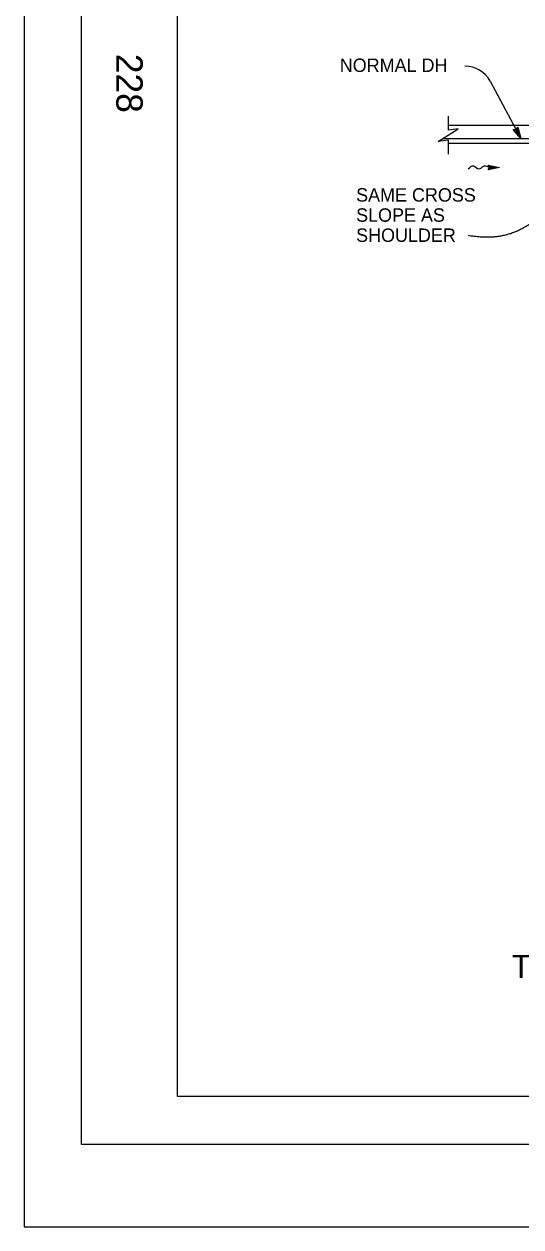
# Model space of a CAD drawing. Extents: x -894 to 866, y -472 to 714.
# Drawn here: x -894 to -635, y -472 to 155 of the extents above; entities that cross this region are included whole.
import ezdxf

# ---------------------------------------------------------------- set-up
doc = ezdxf.new("R2010")
doc.units = 0
for name, color, linetype in [('border_PLOTTING-ELEMENTS', 7, 'Continuous'), ('border_rw_22x34_Cut_Lines', 7, 'Continuous'), ('border_SHEET', 7, 'Continuous'), ('border_WITHIN-BORDER-anno', 7, 'Continuous'), ('df_DETAIL-anno', 7, 'Continuous'), ('df_FLOW-LINE', 7, 'Continuous'), ('mc_CURB-GUTTER', 7, 'Continuous')]:
    doc.layers.add(name, color=color, linetype=linetype)

msp = doc.modelspace()

# ---------------------------------------------------------------- linework, layer by layer
at = {"layer": 'border_PLOTTING-ELEMENTS'}
for points in [[(-894.04, -472.44), (865.96, -472.44), (865.96, 713.56), (-894.04, 713.56)], [(-864.04, 670.56), (835.96, 670.56), (835.96, -429.44), (-864.04, -429.44)]]:
    msp.add_lwpolyline(points, close=True, dxfattribs=at)
at = {"layer": 'border_rw_22x34_Cut_Lines'}
msp.add_lwpolyline([(-864.04, 670.56), (835.96, 670.56), (835.96, -429.44), (-864.04, -429.44)], close=True, dxfattribs=at)
at = {"layer": 'border_SHEET'}
for p, q in [((-814.04, -404.44), (-814.04, 645.56)), ((810.96, -404.44), (-814.04, -404.44))]:
    msp.add_line(p, q, dxfattribs=at)
at = {"layer": 'df_DETAIL-anno'}
for p, q in [((-651, 124.72), (-634.92, 94.92)), ((-637.39, 99.5), (-636.59, 100.84)), ((-636.8, 100.48), (-635.58, 96.14)), ((-636.59, 100.84), (-636.59, 100.84)), ((-636.59, 100.84), (-634.92, 94.92)), ((-634.92, 94.92), (-638.94, 99.57)), ((-638.94, 99.57), (-638.94, 99.57)), ((-638.94, 99.57), (-637.39, 99.5)), ((-635.58, 96.14), (-638.51, 99.53)), ((-636.23, 97.35), (-638.12, 99.54)), ((-636.89, 98.57), (-637.7, 99.51)), ((-637.23, 99.78), (-636.89, 98.57)), ((-637.01, 100.1), (-636.23, 97.35)), ((-634.92, 94.92), (-634.92, 94.92))]:
    msp.add_line(p, q, dxfattribs=at)
msp.add_arc((-664.2, 117.59), 15, 28.36166, 90, dxfattribs=at)
msp.add_open_spline([(-662.48, 44.49), (-645.64, 41.4), (-621.5, 55.44), (-584.91, 79.68)], degree=2, dxfattribs=at)
at = {"layer": 'df_FLOW-LINE'}
for p, q in [((-652.03, 80.98), (-646.03, 79.78)), ((-651.23, 79.78), (-652.03, 80.98)), ((-646.03, 79.78), (-652.03, 78.58)), ((-652.03, 78.58), (-651.23, 79.78)), ((-652.03, 78.58), (-652.03, 78.58)), ((-651.79, 80.62), (-647.56, 79.78)), ((-647.56, 79.78), (-651.78, 78.93)), ((-651.56, 80.27), (-649.09, 79.78)), ((-649.09, 79.78), (-651.55, 79.29)), ((-651.32, 79.92), (-650.62, 79.78)), ((-650.62, 79.78), (-651.3, 79.64)), ((-651.23, 79.78), (-651.23, 79.78)), ((-646.03, 79.78), (-646.03, 79.78))]:
    msp.add_line(p, q, dxfattribs=at)
msp.add_spline([(-662.43, 78.98), (-659.63, 80.58), (-656.83, 78.98), (-654.03, 80.58), (-651.23, 79.78)], degree=3, dxfattribs=at)
at = {"layer": 'mc_CURB-GUTTER'}
for p, q in [((-284.92, 101.68), (-672.91, 101.68)), ((-672.83, 106.44), (-672.83, 99.22)), ((-672.83, 101.68), (-672.83, 101.47)), ((-284.92, 94.68), (-675.9, 94.68)), ((-672.83, 93.97), (-672.83, 86.76)), ((-508.42, 92.18), (-672.83, 92.18))]:
    msp.add_line(p, q, dxfattribs=at)
msp.add_lwpolyline([(-672.83, 93.97), (-678.08, 93.32), (-667.58, 99.88), (-672.83, 99.22)], dxfattribs=at)

# ---------------------------------------------------------------- texts
at = {"layer": 'border_WITHIN-BORDER-anno'}
msp.add_text('228', height=13.78, rotation=270, dxfattribs=at).set_placement((-845.95, 139))
at = {"layer": 'df_DETAIL-anno'}
for s, height, p in [('NORMAL DH', 7, (-729.41, 129.55)), ('SAME CROSS', 7, (-720.88, 61.97)), ('SLOPE AS', 7, (-720.88, 51.47)), ('SHOULDER', 7, (-720.88, 40.97)), ('TYPE GO AND GDO INLET GRADE SAG', 12, (-639.68, -342.67))]:
    msp.add_text(s, height=height, dxfattribs=at).set_placement(p)

doc.saveas('drawing.dxf')
